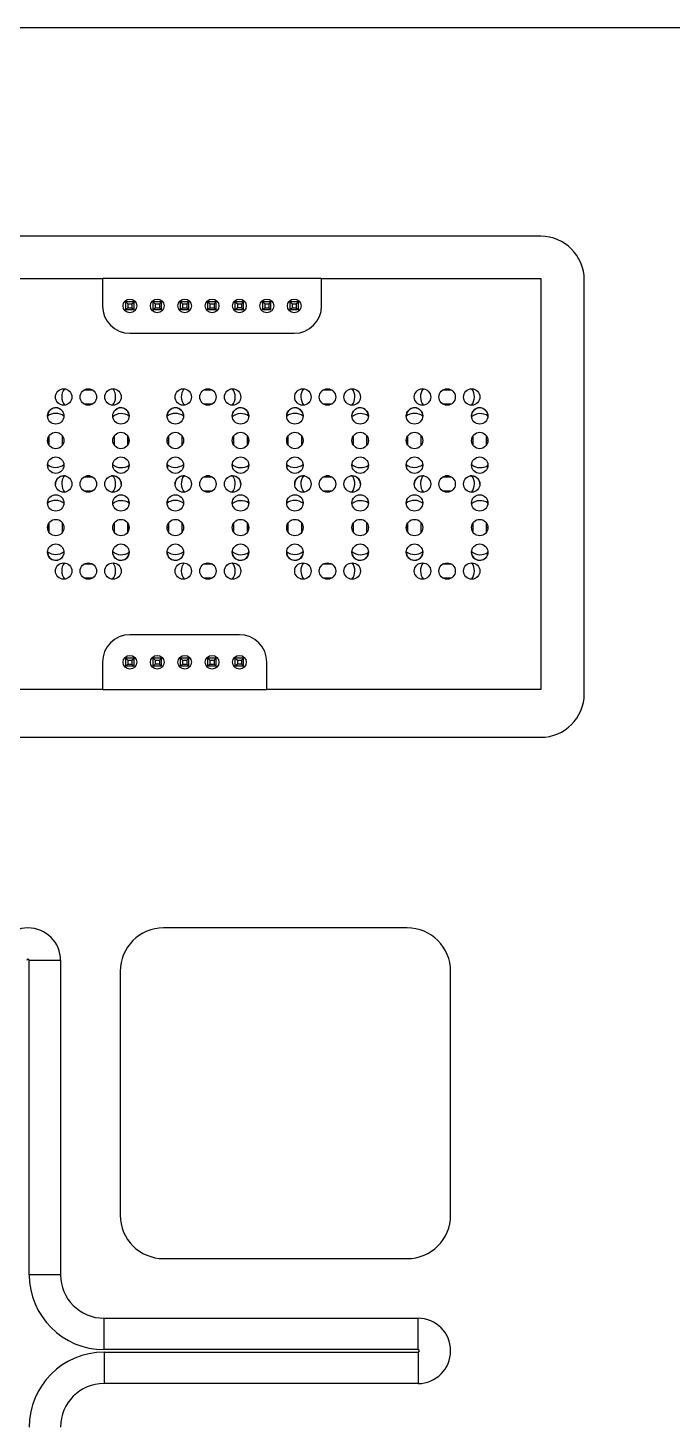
# Model space of a CAD drawing. Header units: inches. Extents: x 1.52 to 9.45, y 2.55 to 7.05.
# Drawn here: x 4.548 to 5.474, y 5.036 to 7.046 of the extents above; entities that cross this region are included whole.
import ezdxf

# ---------------------------------------------------------------- set-up
doc = ezdxf.new("R2010")
doc.units = ezdxf.units.IN
doc.header["$MEASUREMENT"] = 0

msp = doc.modelspace()

# ---------------------------------------------------------------- linework, layer by layer
at = {"color": 7, "linetype": 'Continuous', "lineweight": 25}
for p, q in [((8.1508, 7.0458), (2.7758, 7.0458)), ((5.2853, 6.7466), (3.0412, 6.7466)), ((4.1829, 6.6861), (4.6554, 6.6861)), ((4.6554, 6.6861), (4.6554, 6.6467)), ((4.9703, 6.6861), (4.6554, 6.6861)), ((4.9703, 6.6467), (4.9703, 6.6861)), ((4.9703, 6.6861), (5.2853, 6.6861)), ((5.2853, 6.6861), (5.2853, 6.0955)), ((5.3478, 6.0896), (5.3478, 6.6841)), ((4.7007, 6.6526), (4.6889, 6.6526)), ((4.6889, 6.6526), (4.6918, 6.6497)), ((4.6889, 6.6408), (4.6889, 6.6526)), ((4.6977, 6.6497), (4.7007, 6.6526)), ((4.7007, 6.6408), (4.7007, 6.6526)), ((4.74, 6.6526), (4.7282, 6.6526)), ((4.7282, 6.6526), (4.7312, 6.6497)), ((4.7282, 6.6408), (4.7282, 6.6526)), ((4.7371, 6.6497), (4.74, 6.6526)), ((4.74, 6.6408), (4.74, 6.6526)), ((4.7794, 6.6526), (4.7676, 6.6526)), ((4.7676, 6.6526), (4.7705, 6.6497)), ((4.7676, 6.6408), (4.7676, 6.6526)), ((4.7794, 6.6526), (4.7765, 6.6497)), ((4.7794, 6.6408), (4.7794, 6.6526)), ((4.807, 6.6526), (4.8099, 6.6497)), ((4.807, 6.6408), (4.807, 6.6526)), ((4.8188, 6.6526), (4.807, 6.6526)), ((4.8188, 6.6526), (4.8158, 6.6497)), ((4.8188, 6.6408), (4.8188, 6.6526)), ((4.8581, 6.6526), (4.8463, 6.6526)), ((4.8463, 6.6526), (4.8493, 6.6497)), ((4.8463, 6.6408), (4.8463, 6.6526)), ((4.8552, 6.6497), (4.8581, 6.6526)), ((4.8581, 6.6408), (4.8581, 6.6526)), ((4.8857, 6.6526), (4.8887, 6.6497)), ((4.8857, 6.6408), (4.8857, 6.6526)), ((4.8975, 6.6526), (4.8857, 6.6526)), ((4.8946, 6.6497), (4.8975, 6.6526)), ((4.8975, 6.6408), (4.8975, 6.6526)), ((4.9251, 6.6526), (4.928, 6.6497)), ((4.9251, 6.6408), (4.9251, 6.6526)), ((4.9369, 6.6526), (4.9251, 6.6526)), ((4.9339, 6.6497), (4.9369, 6.6526)), ((4.9369, 6.6408), (4.9369, 6.6526)), ((4.6918, 6.6438), (4.6889, 6.6408)), ((4.7007, 6.6408), (4.6889, 6.6408)), ((4.6918, 6.6497), (4.6977, 6.6497)), ((4.6918, 6.6497), (4.6918, 6.6438)), ((4.6918, 6.6438), (4.6977, 6.6438)), ((4.6977, 6.6497), (4.6977, 6.6438)), ((4.6977, 6.6438), (4.7007, 6.6408)), ((4.7312, 6.6438), (4.7282, 6.6408)), ((4.74, 6.6408), (4.7282, 6.6408)), ((4.7312, 6.6497), (4.7371, 6.6497)), ((4.7312, 6.6497), (4.7312, 6.6438)), ((4.7312, 6.6438), (4.7371, 6.6438)), ((4.7371, 6.6497), (4.7371, 6.6438)), ((4.7371, 6.6438), (4.74, 6.6408)), ((4.7676, 6.6408), (4.7705, 6.6438)), ((4.7794, 6.6408), (4.7676, 6.6408)), ((4.7705, 6.6497), (4.7765, 6.6497)), ((4.7705, 6.6497), (4.7705, 6.6438)), ((4.7705, 6.6438), (4.7765, 6.6438)), ((4.7765, 6.6497), (4.7765, 6.6438)), ((4.7765, 6.6438), (4.7794, 6.6408)), ((4.807, 6.6408), (4.8099, 6.6438)), ((4.8188, 6.6408), (4.807, 6.6408)), ((4.8099, 6.6497), (4.8099, 6.6438)), ((4.8099, 6.6497), (4.8158, 6.6497)), ((4.8099, 6.6438), (4.8158, 6.6438)), ((4.8158, 6.6497), (4.8158, 6.6438)), ((4.8158, 6.6438), (4.8188, 6.6408)), ((4.8493, 6.6438), (4.8463, 6.6408)), ((4.8581, 6.6408), (4.8463, 6.6408)), ((4.8493, 6.6497), (4.8552, 6.6497)), ((4.8493, 6.6497), (4.8493, 6.6438)), ((4.8552, 6.6438), (4.8493, 6.6438)), ((4.8552, 6.6497), (4.8552, 6.6438)), ((4.8552, 6.6438), (4.8581, 6.6408)), ((4.8887, 6.6438), (4.8857, 6.6408)), ((4.8975, 6.6408), (4.8857, 6.6408)), ((4.8887, 6.6497), (4.8887, 6.6438)), ((4.8887, 6.6497), (4.8946, 6.6497)), ((4.8887, 6.6438), (4.8946, 6.6438)), ((4.8946, 6.6497), (4.8946, 6.6438)), ((4.8946, 6.6438), (4.8975, 6.6408)), ((4.928, 6.6438), (4.9251, 6.6408)), ((4.9369, 6.6408), (4.9251, 6.6408)), ((4.928, 6.6497), (4.928, 6.6438)), ((4.928, 6.6497), (4.9339, 6.6497)), ((4.928, 6.6438), (4.9339, 6.6438)), ((4.9339, 6.6497), (4.9339, 6.6438)), ((4.9339, 6.6438), (4.9369, 6.6408)), ((4.6948, 6.6073), (4.931, 6.6073)), ((4.6416, 6.5257), (4.6285, 6.5257)), ((4.8135, 6.5257), (4.8004, 6.5257)), ((4.9853, 6.5257), (4.9723, 6.5257)), ((5.1572, 6.5257), (5.1442, 6.5257)), ((4.6285, 6.506), (4.6416, 6.506)), ((4.8004, 6.506), (4.8135, 6.506)), ((4.9723, 6.506), (4.9853, 6.506)), ((5.1442, 6.506), (5.1572, 6.506)), ((4.5764, 6.4886), (4.5764, 6.488)), ((4.6937, 6.488), (4.6937, 6.4886)), ((4.7483, 6.4886), (4.7483, 6.488)), ((4.8656, 6.488), (4.8656, 6.4886)), ((4.9202, 6.4886), (4.9202, 6.488)), ((5.0375, 6.488), (5.0375, 6.4886)), ((5.092, 6.4886), (5.092, 6.488)), ((5.2094, 6.488), (5.2094, 6.4886)), ((4.5764, 6.4541), (4.5764, 6.4525)), ((4.5782, 6.4597), (4.5782, 6.4469)), ((4.5979, 6.4467), (4.5979, 6.4599)), ((4.672, 6.4597), (4.672, 6.4469)), ((4.6917, 6.4467), (4.6917, 6.4599)), ((4.6937, 6.4525), (4.6937, 6.4541)), ((4.7483, 6.4541), (4.7483, 6.4525)), ((4.7501, 6.4597), (4.7501, 6.4469)), ((4.7698, 6.4467), (4.7698, 6.46)), ((4.8439, 6.4597), (4.8439, 6.4469)), ((4.8636, 6.4467), (4.8636, 6.46)), ((4.8656, 6.4525), (4.8656, 6.4541)), ((4.9202, 6.4541), (4.9202, 6.4525)), ((4.922, 6.4597), (4.922, 6.4469)), ((4.9417, 6.4466), (4.9417, 6.46)), ((5.0157, 6.4597), (5.0157, 6.4469)), ((5.0354, 6.4466), (5.0354, 6.46)), ((5.0375, 6.4525), (5.0375, 6.4541)), ((5.092, 6.4541), (5.092, 6.4525)), ((5.0939, 6.4597), (5.0939, 6.447)), ((5.1136, 6.4466), (5.1136, 6.46)), ((5.1876, 6.4597), (5.1876, 6.447)), ((5.2073, 6.4466), (5.2073, 6.46)), ((5.2094, 6.4525), (5.2094, 6.4541)), ((4.5764, 6.4186), (4.5764, 6.4178)), ((4.5764, 6.4178), (4.5767, 6.415)), ((4.6934, 6.415), (4.6937, 6.4178)), ((4.6937, 6.4178), (4.6937, 6.4186)), ((4.7483, 6.4186), (4.7483, 6.4178)), ((4.7483, 6.4178), (4.7486, 6.415)), ((4.8653, 6.415), (4.8656, 6.4178)), ((4.8656, 6.4178), (4.8656, 6.4186)), ((4.9202, 6.4186), (4.9202, 6.4178)), ((4.9202, 6.4178), (4.9205, 6.415)), ((5.0371, 6.415), (5.0375, 6.4178)), ((5.0375, 6.4178), (5.0375, 6.4186)), ((5.092, 6.4186), (5.092, 6.4178)), ((5.092, 6.4178), (5.0924, 6.415)), ((5.209, 6.415), (5.2094, 6.4178)), ((5.2094, 6.4178), (5.2094, 6.4186)), ((4.6018, 6.4024), (4.5996, 6.4024)), ((4.6416, 6.4007), (4.6285, 6.4007)), ((4.6372, 6.4024), (4.6329, 6.4024)), ((4.6705, 6.4024), (4.6683, 6.4024)), ((4.7736, 6.4024), (4.7715, 6.4024)), ((4.8135, 6.4007), (4.8004, 6.4007)), ((4.8091, 6.4024), (4.8048, 6.4024)), ((4.8424, 6.4024), (4.8402, 6.4024)), ((4.9455, 6.4024), (4.9434, 6.4024)), ((4.9853, 6.4007), (4.9723, 6.4007)), ((4.981, 6.4024), (4.9767, 6.4024)), ((5.0143, 6.4024), (5.0121, 6.4024)), ((5.1174, 6.4024), (5.1153, 6.4024)), ((5.1572, 6.4007), (5.1442, 6.4007)), ((5.1529, 6.4024), (5.1486, 6.4024)), ((5.1861, 6.4024), (5.184, 6.4024)), ((4.6285, 6.381), (4.6416, 6.381)), ((4.8004, 6.381), (4.8135, 6.381)), ((4.9723, 6.381), (4.9853, 6.381)), ((5.1442, 6.381), (5.1572, 6.381)), ((4.5767, 6.3667), (4.5764, 6.3638)), ((4.5764, 6.3638), (4.5764, 6.363)), ((4.6937, 6.3638), (4.6934, 6.3667)), ((4.6937, 6.363), (4.6937, 6.3638)), ((4.7486, 6.3667), (4.7483, 6.3638)), ((4.7483, 6.3638), (4.7483, 6.363)), ((4.8656, 6.3638), (4.8653, 6.3667)), ((4.8656, 6.363), (4.8656, 6.3638)), ((4.9205, 6.3667), (4.9202, 6.3638)), ((4.9202, 6.3638), (4.9202, 6.363)), ((5.0375, 6.3638), (5.0371, 6.3667)), ((5.0375, 6.363), (5.0375, 6.3638)), ((5.0924, 6.3667), (5.092, 6.3638)), ((5.092, 6.3638), (5.092, 6.363)), ((5.2094, 6.3638), (5.209, 6.3667)), ((5.2094, 6.363), (5.2094, 6.3638)), ((4.5782, 6.3347), (4.5782, 6.3219)), ((4.5979, 6.3217), (4.5979, 6.3349)), ((4.672, 6.3347), (4.672, 6.3219)), ((4.6917, 6.3217), (4.6917, 6.3349)), ((4.7501, 6.3347), (4.7501, 6.3219)), ((4.7698, 6.3217), (4.7698, 6.335)), ((4.8439, 6.3347), (4.8439, 6.3219)), ((4.8636, 6.3217), (4.8636, 6.335)), ((4.922, 6.3347), (4.922, 6.3219)), ((4.9417, 6.3216), (4.9417, 6.335)), ((5.0157, 6.3347), (5.0157, 6.3219)), ((5.0354, 6.3216), (5.0354, 6.335)), ((5.0939, 6.3347), (5.0939, 6.322)), ((5.1136, 6.3216), (5.1136, 6.335)), ((5.1876, 6.3347), (5.1876, 6.322)), ((5.2073, 6.3216), (5.2073, 6.335)), ((4.5764, 6.3291), (4.5764, 6.3275)), ((4.6937, 6.3275), (4.6937, 6.3291)), ((4.7483, 6.3291), (4.7483, 6.3275)), ((4.8656, 6.3275), (4.8656, 6.3291)), ((4.9202, 6.3291), (4.9202, 6.3275)), ((5.0375, 6.3275), (5.0375, 6.3291)), ((5.092, 6.3291), (5.092, 6.3275)), ((5.2094, 6.3275), (5.2094, 6.3291)), ((4.5764, 6.2936), (4.5764, 6.293)), ((4.6937, 6.293), (4.6937, 6.2936)), ((4.7483, 6.2936), (4.7483, 6.293)), ((4.8656, 6.293), (4.8656, 6.2936)), ((4.9202, 6.2936), (4.9202, 6.293)), ((5.0375, 6.293), (5.0375, 6.2936)), ((5.092, 6.2936), (5.092, 6.293)), ((5.2094, 6.293), (5.2094, 6.2936)), ((4.6416, 6.2757), (4.6285, 6.2757)), ((4.8135, 6.2757), (4.8004, 6.2757)), ((4.9853, 6.2757), (4.9723, 6.2757)), ((5.1572, 6.2757), (5.1442, 6.2757)), ((4.6285, 6.256), (4.6416, 6.256)), ((4.8004, 6.256), (4.8135, 6.256)), ((4.9723, 6.256), (4.9853, 6.256)), ((5.1442, 6.256), (5.1572, 6.256)), ((4.8522, 6.1743), (4.6948, 6.1743)), ((4.6554, 6.1349), (4.6554, 6.0955)), ((4.6889, 6.1408), (4.6918, 6.1379)), ((4.6889, 6.129), (4.6889, 6.1408)), ((4.7007, 6.1408), (4.6889, 6.1408)), ((4.6918, 6.132), (4.6889, 6.129)), ((4.7007, 6.129), (4.6889, 6.129)), ((4.6918, 6.1379), (4.6918, 6.132)), ((4.6918, 6.1379), (4.6977, 6.1379)), ((4.6918, 6.132), (4.6977, 6.132)), ((4.6977, 6.1379), (4.7007, 6.1408)), ((4.6977, 6.1379), (4.6977, 6.132)), ((4.6977, 6.132), (4.7007, 6.129)), ((4.7007, 6.129), (4.7007, 6.1408)), ((4.74, 6.1408), (4.7282, 6.1408)), ((4.7282, 6.1408), (4.7312, 6.1379)), ((4.7282, 6.129), (4.7282, 6.1408)), ((4.7312, 6.132), (4.7282, 6.129)), ((4.74, 6.129), (4.7282, 6.129)), ((4.7312, 6.1379), (4.7371, 6.1379)), ((4.7312, 6.1379), (4.7312, 6.132)), ((4.7371, 6.132), (4.7312, 6.132)), ((4.7371, 6.1379), (4.74, 6.1408)), ((4.7371, 6.1379), (4.7371, 6.132)), ((4.7371, 6.132), (4.74, 6.129)), ((4.74, 6.129), (4.74, 6.1408)), ((4.7676, 6.1408), (4.7705, 6.1379)), ((4.7676, 6.129), (4.7676, 6.1408)), ((4.7794, 6.1408), (4.7676, 6.1408)), ((4.7705, 6.132), (4.7676, 6.129)), ((4.7794, 6.129), (4.7676, 6.129)), ((4.7705, 6.1379), (4.7705, 6.132)), ((4.7705, 6.1379), (4.7765, 6.1379)), ((4.7705, 6.132), (4.7765, 6.132)), ((4.7765, 6.1379), (4.7794, 6.1408)), ((4.7765, 6.1379), (4.7765, 6.132)), ((4.7765, 6.132), (4.7794, 6.129)), ((4.7794, 6.129), (4.7794, 6.1408)), ((4.807, 6.1408), (4.8099, 6.1379)), ((4.807, 6.129), (4.807, 6.1408)), ((4.8188, 6.1408), (4.807, 6.1408)), ((4.807, 6.129), (4.8099, 6.132)), ((4.8188, 6.129), (4.807, 6.129)), ((4.8099, 6.1379), (4.8099, 6.132)), ((4.8099, 6.1379), (4.8158, 6.1379)), ((4.8099, 6.132), (4.8158, 6.132)), ((4.8188, 6.1408), (4.8158, 6.1379)), ((4.8158, 6.1379), (4.8158, 6.132)), ((4.8158, 6.132), (4.8188, 6.129)), ((4.8188, 6.129), (4.8188, 6.1408)), ((4.8463, 6.1408), (4.8493, 6.1379)), ((4.8463, 6.129), (4.8463, 6.1408)), ((4.8581, 6.1408), (4.8463, 6.1408)), ((4.8493, 6.132), (4.8463, 6.129)), ((4.8581, 6.129), (4.8463, 6.129)), ((4.8493, 6.1379), (4.8493, 6.132)), ((4.8493, 6.1379), (4.8552, 6.1379)), ((4.8552, 6.132), (4.8493, 6.132)), ((4.8552, 6.1379), (4.8581, 6.1408)), ((4.8552, 6.1379), (4.8552, 6.132)), ((4.8552, 6.132), (4.8581, 6.129)), ((4.8581, 6.129), (4.8581, 6.1408)), ((4.8916, 6.0955), (4.8916, 6.1349)), ((4.6554, 6.0955), (4.0648, 6.0955)), ((4.6554, 6.0955), (4.8916, 6.0955)), ((5.2853, 6.0955), (4.8916, 6.0955)), ((3.0412, 6.0271), (5.2853, 6.0271)), ((5.0933, 5.7533), (4.7433, 5.7533)), ((4.5951, 5.7064), (4.5501, 5.7064)), ((4.5501, 5.2552), (4.5501, 5.7064)), ((4.5951, 5.7064), (4.5951, 5.2552)), ((4.6808, 5.6908), (4.6808, 5.3408)), ((5.1558, 5.3408), (5.1558, 5.6908)), ((4.7433, 5.2783), (5.0933, 5.2783)), ((4.5951, 5.2552), (4.5501, 5.2552)), ((4.6576, 5.1477), (4.6576, 5.1927)), ((4.6576, 5.1927), (5.1089, 5.1927)), ((5.1089, 5.1477), (5.1089, 5.1927)), ((5.1089, 5.1477), (4.6576, 5.1477)), ((4.6576, 5.1439), (5.1089, 5.1439)), ((4.6576, 5.1439), (4.6576, 5.0989)), ((5.1089, 5.1439), (5.1089, 5.0989)), ((5.1089, 5.0989), (4.6576, 5.0989))]:
    msp.add_line(p, q, dxfattribs=at)
for centre, radius in [((4.6948, 6.6467), 0.00984), ((4.7341, 6.6467), 0.00984), ((4.7735, 6.6467), 0.00984), ((4.8129, 6.6467), 0.00984), ((4.8522, 6.6467), 0.00984), ((4.8916, 6.6467), 0.00984), ((4.931, 6.6467), 0.00984), ((4.5996, 6.5158), 0.0118), ((4.635, 6.5158), 0.0118), ((4.6705, 6.5158), 0.0118), ((4.7715, 6.5158), 0.0118), ((4.8069, 6.5158), 0.0118), ((4.8424, 6.5158), 0.0118), ((4.9434, 6.5158), 0.0118), ((4.9788, 6.5158), 0.0118), ((5.0143, 6.5158), 0.0118), ((5.1153, 6.5158), 0.0118), ((5.1507, 6.5158), 0.0118), ((5.1861, 6.5158), 0.0118), ((4.5882, 6.4887), 0.0118), ((4.6819, 6.4887), 0.0118), ((4.7601, 6.4887), 0.0118), ((4.8538, 6.4887), 0.0118), ((4.9319, 6.4887), 0.0118), ((5.0257, 6.4887), 0.0118), ((5.1038, 6.4887), 0.0118), ((5.1976, 6.4887), 0.0118), ((4.5882, 6.4533), 0.0118), ((4.6819, 6.4533), 0.0118), ((4.7601, 6.4533), 0.0118), ((4.8538, 6.4533), 0.0118), ((4.9319, 6.4533), 0.0118), ((5.0257, 6.4533), 0.0118), ((5.1038, 6.4533), 0.0118), ((5.1976, 6.4533), 0.0118), ((4.5882, 6.4179), 0.0118), ((4.6819, 6.4179), 0.0118), ((4.7601, 6.4179), 0.0118), ((4.8538, 6.4179), 0.0118), ((4.9319, 6.4179), 0.0118), ((5.0257, 6.4179), 0.0118), ((5.1038, 6.4179), 0.0118), ((5.1976, 6.4179), 0.0118), ((4.5996, 6.3908), 0.0118), ((4.635, 6.3908), 0.0118), ((4.6705, 6.3908), 0.0118), ((4.7715, 6.3908), 0.0118), ((4.8069, 6.3908), 0.0118), ((4.8424, 6.3908), 0.0118), ((4.9434, 6.3908), 0.0118), ((4.9788, 6.3908), 0.0118), ((5.0143, 6.3908), 0.0118), ((5.1153, 6.3908), 0.0118), ((5.1507, 6.3908), 0.0118), ((5.1861, 6.3908), 0.0118), ((4.5882, 6.3637), 0.0118), ((4.6819, 6.3637), 0.0118), ((4.7601, 6.3637), 0.0118), ((4.8538, 6.3637), 0.0118), ((4.9319, 6.3637), 0.0118), ((5.0257, 6.3637), 0.0118), ((5.1038, 6.3637), 0.0118), ((5.1976, 6.3637), 0.0118), ((4.5882, 6.3283), 0.0118), ((4.6819, 6.3283), 0.0118), ((4.7601, 6.3283), 0.0118), ((4.8538, 6.3283), 0.0118), ((4.9319, 6.3283), 0.0118), ((5.0257, 6.3283), 0.0118), ((5.1038, 6.3283), 0.0118), ((5.1976, 6.3283), 0.0118), ((4.5882, 6.2929), 0.0118), ((4.6819, 6.2929), 0.0118), ((4.7601, 6.2929), 0.0118), ((4.8538, 6.2929), 0.0118), ((4.9319, 6.2929), 0.0118), ((5.0257, 6.2929), 0.0118), ((5.1038, 6.2929), 0.0118), ((5.1976, 6.2929), 0.0118), ((4.5996, 6.2658), 0.0118), ((4.635, 6.2658), 0.0118), ((4.6705, 6.2658), 0.0118), ((4.7715, 6.2658), 0.0118), ((4.8069, 6.2658), 0.0118), ((4.8424, 6.2658), 0.0118), ((4.9434, 6.2658), 0.0118), ((4.9788, 6.2658), 0.0118), ((5.0143, 6.2658), 0.0118), ((5.1153, 6.2658), 0.0118), ((5.1507, 6.2658), 0.0118), ((5.1861, 6.2658), 0.0118), ((4.6948, 6.1349), 0.00984), ((4.7341, 6.1349), 0.00984), ((4.7735, 6.1349), 0.00984), ((4.8129, 6.1349), 0.00984), ((4.8522, 6.1349), 0.00984)]:
    msp.add_circle(centre, radius, dxfattribs=at)
for centre, radius, start, end in [((5.2853, 6.6841), 0.0625, 0, 90), ((4.6948, 6.6467), 0.0394, 180, 270), ((4.931, 6.6467), 0.0394, 270, 0), ((4.6161, 6.5162), 0.0193, 143.7213, 219.2364), ((4.655, 6.5162), 0.0193, 320.8412, 36.2046), ((4.7879, 6.5162), 0.0193, 143.7213, 219.2364), ((4.8269, 6.5162), 0.0193, 320.8412, 36.2053), ((4.9598, 6.5162), 0.0193, 143.7213, 219.2364), ((4.9988, 6.5162), 0.0193, 320.8412, 36.206), ((5.1317, 6.5162), 0.0193, 143.7213, 219.2364), ((5.1707, 6.5162), 0.0193, 320.8412, 36.2066), ((4.5882, 6.4886), 0.0118, 14.2824, 180), ((4.5881, 6.473), 0.0193, 51.9613, 127.3015), ((4.6826, 6.4726), 0.0193, 54.9802, 130.5699), ((4.6819, 6.4886), 0.0118, 0, 165.7177), ((4.7601, 6.4886), 0.0118, 14.2822, 180), ((4.76, 6.473), 0.0193, 51.9057, 127.2465), ((4.8545, 6.4726), 0.0193, 54.9266, 130.5122), ((4.8538, 6.4886), 0.0118, 0, 165.7177), ((4.932, 6.4886), 0.0118, 14.2823, 180), ((4.9318, 6.473), 0.0193, 51.8501, 127.1915), ((5.0264, 6.4726), 0.0193, 54.873, 130.4545), ((5.0257, 6.4886), 0.0118, 0, 165.7177), ((5.1039, 6.4886), 0.0118, 14.2823, 180), ((5.1037, 6.473), 0.0193, 51.9323, 127.2083), ((5.1983, 6.4726), 0.0193, 54.8194, 129.996), ((5.1976, 6.4886), 0.0118, 0, 165.7177), ((4.5881, 6.434), 0.0193, 232.6259, 308.1133), ((4.6826, 6.4336), 0.0193, 229.5115, 304.9532), ((4.76, 6.434), 0.0193, 232.6811, 308.169), ((4.8545, 6.4336), 0.0193, 229.569, 305.0066), ((4.9318, 6.434), 0.0193, 232.7362, 308.2248), ((5.0264, 6.4336), 0.0193, 229.6265, 305.0601), ((5.1037, 6.434), 0.0193, 232.7912, 308.2806), ((5.1983, 6.4336), 0.0193, 229.9303, 305.1136), ((4.5996, 6.3906), 0.0118, 90, 179.5225), ((4.6161, 6.3912), 0.0193, 144.4431, 219.9952), ((4.655, 6.3912), 0.0193, 320.0846, 35.474), ((4.6705, 6.3906), 0.0118, 0.4775, 90), ((4.7715, 6.3906), 0.0118, 90, 179.5225), ((4.7879, 6.3912), 0.0193, 144.4431, 219.9952), ((4.8269, 6.3912), 0.0193, 320.0846, 35.4754), ((4.8424, 6.3906), 0.0118, 0.4775, 90), ((4.9434, 6.3906), 0.0118, 90, 179.5225), ((4.9598, 6.3912), 0.0193, 144.4431, 219.9952), ((4.9988, 6.3912), 0.0193, 320.0846, 35.4767), ((5.0143, 6.3906), 0.0118, 0.4775, 90), ((5.1153, 6.3906), 0.0118, 90, 179.5225), ((5.1317, 6.3912), 0.0193, 144.4431, 218.916), ((5.1707, 6.3912), 0.0193, 320.8782, 35.478), ((5.1861, 6.3906), 0.0118, 0.4775, 90), ((4.5881, 6.348), 0.0193, 51.9613, 127.3015), ((4.6826, 6.3476), 0.0193, 54.9802, 130.5699), ((4.76, 6.348), 0.0193, 51.9057, 127.2465), ((4.8545, 6.3476), 0.0193, 54.9266, 130.5122), ((4.9318, 6.348), 0.0193, 51.8501, 127.1915), ((5.0264, 6.3476), 0.0193, 54.873, 130.4545), ((5.1037, 6.348), 0.0193, 51.7944, 127.1366), ((5.1983, 6.3476), 0.0193, 54.8194, 129.996), ((4.5881, 6.309), 0.0193, 232.6259, 308.1133), ((4.5882, 6.293), 0.0118, 180, 345.7178), ((4.6826, 6.3086), 0.0193, 229.5115, 304.9475), ((4.6819, 6.293), 0.0118, 194.2822, 360), ((4.76, 6.309), 0.0193, 232.6811, 308.169), ((4.7601, 6.293), 0.0118, 180, 345.7177), ((4.8545, 6.3086), 0.0193, 229.569, 305.0016), ((4.8538, 6.293), 0.0118, 194.2823, 0), ((4.9318, 6.309), 0.0193, 232.7362, 308.2248), ((4.932, 6.293), 0.0118, 180, 345.7176), ((5.0264, 6.3086), 0.0193, 229.6265, 305.0556), ((5.0257, 6.293), 0.0118, 194.2823, 360), ((5.1037, 6.309), 0.0193, 232.7912, 308.2806), ((5.1039, 6.293), 0.0118, 180, 345.7177), ((5.1983, 6.3086), 0.0193, 229.9303, 305.2025), ((5.1976, 6.293), 0.0118, 194.2823, 0), ((4.6161, 6.2662), 0.0193, 143.7213, 219.2364), ((4.655, 6.2662), 0.0193, 320.8412, 36.2046), ((4.7879, 6.2662), 0.0193, 143.7213, 219.2364), ((4.8269, 6.2662), 0.0193, 320.8412, 36.2053), ((4.9598, 6.2662), 0.0193, 143.7213, 219.2364), ((4.9988, 6.2662), 0.0193, 320.8412, 36.206), ((5.1317, 6.2662), 0.0193, 143.7213, 219.2364), ((5.1707, 6.2662), 0.0193, 320.8412, 36.2066), ((4.6948, 6.1349), 0.0394, 90, 180), ((4.8522, 6.1349), 0.0394, 0, 90), ((5.2853, 6.0896), 0.0625, 270, 0), ((4.5483, 5.7064), 0.0469, 0, 180), ((4.7433, 5.6908), 0.0625, 90, 180), ((5.0933, 5.6908), 0.0625, 0, 90), ((4.5483, 5.7064), 0.00188, 0, 180), ((4.7433, 5.3408), 0.0625, 180, 270), ((5.0933, 5.3408), 0.0625, 270, 0), ((4.6576, 5.2552), 0.1075, 180, 270), ((4.6576, 5.2552), 0.0625, 180, 270), ((5.1089, 5.1458), 0.0469, 270, 90), ((5.1089, 5.1458), 0.00188, 270, 90), ((4.6576, 5.0364), 0.1075, 90, 180), ((4.6576, 5.0364), 0.0625, 90, 180)]:
    msp.add_arc(centre, radius, start, end, dxfattribs=at)

doc.saveas('drawing.dxf')
